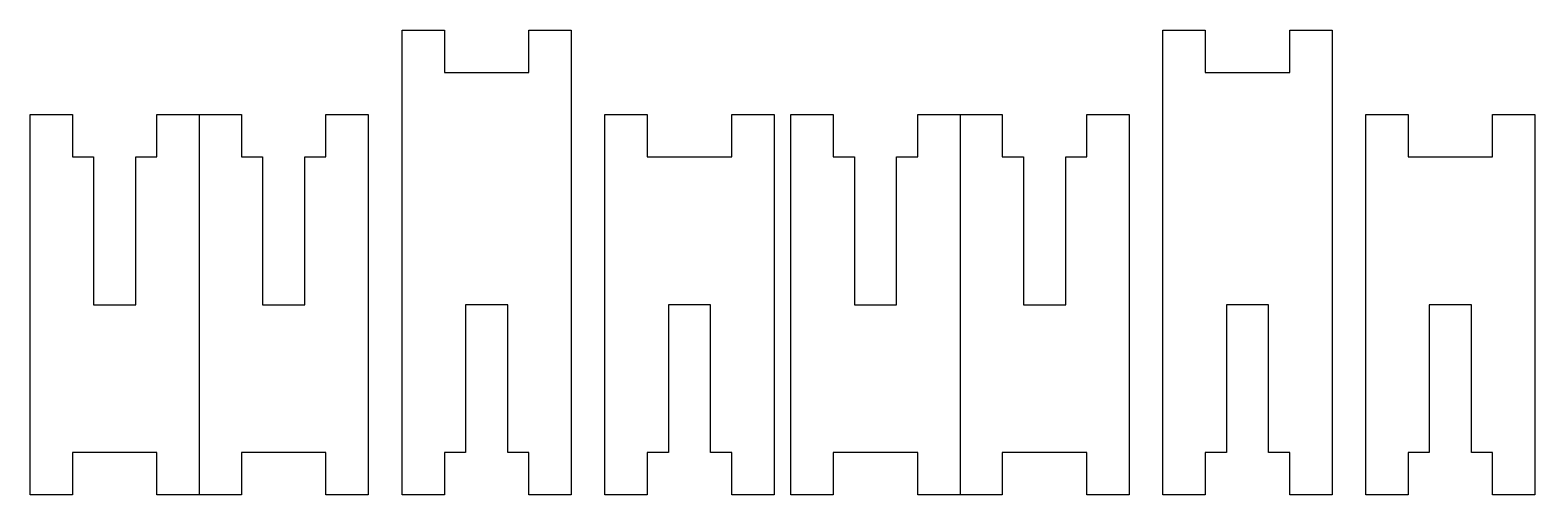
# Model space of a CAD drawing. Header units: inches. Extents: x 0 to 4.45, y 0 to 1.37.
import ezdxf

# ---------------------------------------------------------------- set-up
doc = ezdxf.new("R2010")
doc.units = ezdxf.units.IN
doc.header["$MEASUREMENT"] = 0
doc.layers.add('laser7', color=7, linetype='Continuous', true_color=0x000000)

msp = doc.modelspace()

# ---------------------------------------------------------------- linework, layer by layer
at = {"layer": 'laser7'}
for p, q in [((1.6, 1.375), (1.6, 1)), ((3.85, 1.375), (3.85, 1)), ((1.1, 1), (1.1, 1.125)), ((3.35, 1), (3.35, 1.125))]:
    msp.add_line(p, q, dxfattribs=at)
for points in [[(1.475, 1.25), (1.475, 1.375), (1.6, 1.375), (1.6, 0.125), (1.6, 0), (1.475, 0), (1.475, 0.125), (1.4125, 0.125), (1.4125, 0.5625), (1.2875, 0.5625), (1.2875, 0.125), (1.225, 0.125), (1.225, 0), (1.1, 0), (1.1, 0.125), (1.1, 1.375), (1.225, 1.375), (1.225, 1.25)], [(3.725, 1.25), (3.725, 1.375), (3.85, 1.375), (3.85, 0.125), (3.85, 0), (3.725, 0), (3.725, 0.125), (3.6625, 0.125), (3.6625, 0.5625), (3.5375, 0.5625), (3.5375, 0.125), (3.475, 0.125), (3.475, 0), (3.35, 0), (3.35, 0.125), (3.35, 1.375), (3.475, 1.375), (3.475, 1.25)], [(1.7, 0.125), (1.7, 1.125), (1.825, 1.125), (1.825, 1), (2.075, 1), (2.075, 1.125), (2.2, 1.125), (2.2, 0.125), (2.2, 0), (2.075, 0), (2.075, 0.125), (2.0125, 0.125), (2.0125, 0.5625), (1.8875, 0.5625), (1.8875, 0.125), (1.825, 0.125), (1.825, 0), (1.7, 0)], [(3.95, 0.125), (3.95, 1.125), (4.075, 1.125), (4.075, 1), (4.325, 1), (4.325, 1.125), (4.45, 1.125), (4.45, 0.125), (4.45, 0), (4.325, 0), (4.325, 0.125), (4.2625, 0.125), (4.2625, 0.5625), (4.1375, 0.5625), (4.1375, 0.125), (4.075, 0.125), (4.075, 0), (3.95, 0)]]:
    msp.add_lwpolyline(points, close=True, dxfattribs=at)
for points in [[(0.5, 1.125), (0.5, 1), (0.5, 0.125), (0.5, 0), (0.375, 0), (0.375, 0.125), (0.125, 0.125), (0.125, 0), (0, 0), (0, 0.125), (0, 1), (0, 1.125), (0.125, 1.125), (0.125, 1), (0.1875, 1), (0.1875, 0.5625), (0.3125, 0.5625), (0.3125, 1), (0.375, 1), (0.375, 1.125), (0.5, 1.125), (0.625, 1.125), (0.625, 1), (0.6875, 1), (0.6875, 0.5625), (0.8125, 0.5625), (0.8125, 1), (0.875, 1), (0.875, 1.125), (1, 1.125), (1, 1), (1, 0.125), (1, 0), (0.875, 0), (0.875, 0.125), (0.625, 0.125), (0.625, 0), (0.5, 0)], [(2.75, 1.125), (2.75, 1), (2.75, 0.125), (2.75, 0), (2.625, 0), (2.625, 0.125), (2.375, 0.125), (2.375, 0), (2.25, 0), (2.25, 0.125), (2.25, 1), (2.25, 1.125), (2.375, 1.125), (2.375, 1), (2.4375, 1), (2.4375, 0.5625), (2.5625, 0.5625), (2.5625, 1), (2.625, 1), (2.625, 1.125), (2.75, 1.125), (2.875, 1.125), (2.875, 1), (2.9375, 1), (2.9375, 0.5625), (3.0625, 0.5625), (3.0625, 1), (3.125, 1), (3.125, 1.125), (3.25, 1.125), (3.25, 1), (3.25, 0.125), (3.25, 0), (3.125, 0), (3.125, 0.125), (2.875, 0.125), (2.875, 0), (2.75, 0)]]:
    msp.add_lwpolyline(points, dxfattribs=at)

doc.saveas('drawing.dxf')
